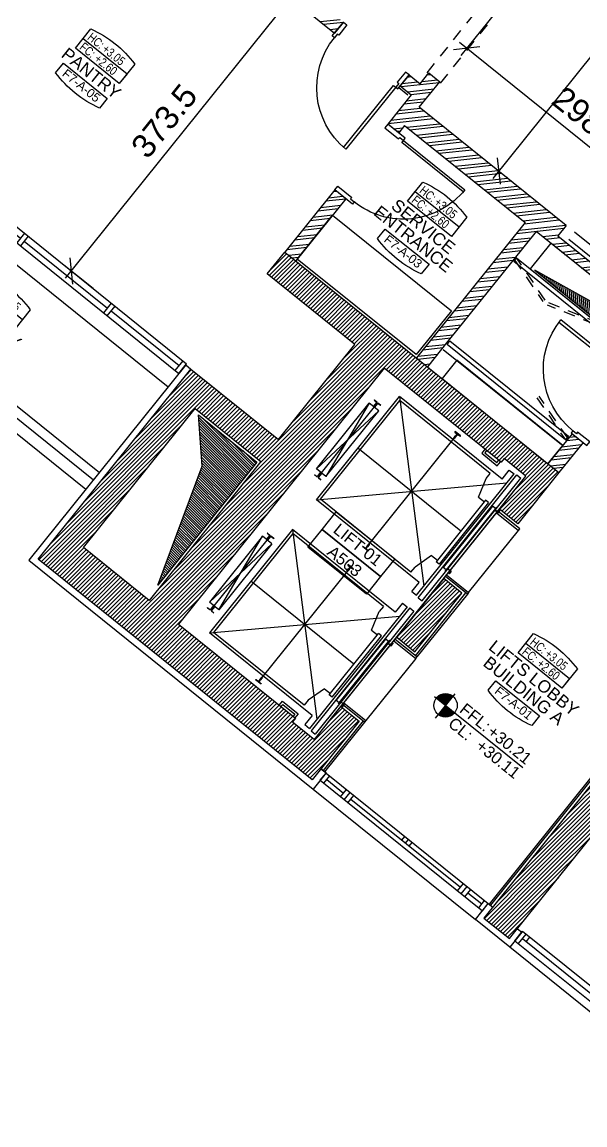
# Model space of a CAD drawing. Header units: metres. Extents: x 0 to 44.4, y -5.9 to 58.5.
# Drawn here: x 15.81 to 21.81, y 34.05 to 45.8 of the extents above; entities that cross this region are included whole.
import ezdxf
from ezdxf.enums import TextEntityAlignment as Align

# ---------------------------------------------------------------- set-up
doc = ezdxf.new("R2010")
doc.units = ezdxf.units.M
doc.header["$MEASUREMENT"] = 0
doc.header["$PDMODE"] = 3
doc.header["$PDSIZE"] = 0.3
doc.linetypes.add('HIDDEN2', pattern=[0.1875, 0.125, -0.0625])
doc.layers.get('0').update_dxf_attribs({"linetype": 'CONTINUOUS'})
doc.layers.get('DEFPOINTS').update_dxf_attribs({"linetype": 'CONTINUOUS'})
for name, color, linetype in [('04', 4, 'CONTINUOUS'), ('A-ALU', 9, 'CONTINUOUS'), ('A-ANNO-EVTRTAG', 7, 'CONTINUOUS'), ('A-ANNO-IDTAG', 7, 'CONTINUOUS'), ('A-ANNO-LEVL', 3, 'CONTINUOUS'), ('A-asc', 15, 'CONTINUOUS'), ('A-BALUST', 1, 'CONTINUOUS'), ('a-dim', 3, 'CONTINUOUS'), ('A-Door', 1, 'CONTINUOUS'), ('A-DOORS', 1, 'CONTINUOUS'), ('A-HATCH-CONC', 8, 'CONTINUOUS'), ('A-HATCH-WALL', 8, 'CONTINUOUS'), ('a-kitchen', 61, 'CONTINUOUS'), ('A-PORTE', 1, 'CONTINUOUS'), ('A-PROJ1H', 8, 'HIDDEN2'), ('A-PROJECTION', 8, 'CONTINUOUS'), ('A-REVETEMENT', 1, 'CONTINUOUS'), ('A-sect-marble', 1, 'CONTINUOUS'), ('a-shaft', 251, 'CONTINUOUS'), ('A-WALL', 4, 'CONTINUOUS'), ('S-7TH$0$A-SHAFT 1ST', 8, 'CONTINUOUS'), ('S-7TH$0$A-SHAFT 7-8', 8, 'CONTINUOUS'), ('S-7TH$0$A-STR 7-8TH', 2, 'CONTINUOUS')]:
    doc.layers.add(name, color=color, linetype=linetype)
doc.styles.add('A100-STEXT', font='ARIAL.TTF', dxfattribs={"height": 0.25})
doc.styles.add('BLOCK', font='ARIAL.TTF', dxfattribs={"width": 0.8, "height": 0.25})
doc.dimstyles.new('dim-law', dxfattribs={"dimtxt": 0.25, "dimasz": 0.2, "dimexe": 0.1, "dimexo": 0.3, "dimgap": 0.1, "dimtad": 1, "dimlfac": 100, "dimdsep": 46, "dimtxsty": 'A100-STEXT', "dimblk1": 'OBLIQUE', "dimblk2": 'OBLIQUE', "dimsah": 1, "dimcen": -0.05, "dimdle": 0.1, "dimclrd": 15, "dimclre": 15, "dimclrt": 256, "dimadec": 0, "dimazin": 0, "dimtfac": 0.28, "dimtix": 1, "dimtmove": 2, "dimatfit": 3, "dimldrblk": 'OBLIQUE', "dimfxl": 0, "dimtolj": 1, "dimarcsym": 0})
pattern_1 = [(6.1937, (20.52965, 44.18195), (-0.0101147, 0.09320276), []), (6.1937, (20.56409, 44.15425), (-0.0101147, 0.09320276), [])]

# ---------------------------------------------------------------- blocks, each defined once
blk = doc.blocks.new('LVTAG_P')
for p, q in [((0, 0.00314), (0, -0.00353)), ((-0.00301, 0), (0.02113, 0))]:
    blk.add_line(p, q)
at = {"const_width": 0.0025}
for points in [[(0, 0.00125, 0.414214), (-0.00125, 0, 1)], [(0, -0.00125, 0.414214), (0.00125, 0, 1)]]:
    blk.add_lwpolyline(points, format="xyb", dxfattribs=at)
blk.add_circle((0, 0), 0.0025)
at = {"style": 'BLOCK'}
for s, p in [('FFL:', (0.00297, 0.00076)), ('CL:', (0.00294, -0.00312))]:
    blk.add_text(s, height=0.0025, dxfattribs=at).set_placement(p)
for p in [(0.01054, 0.00076), (0.01054, -0.00313)]:
    blk.add_attdef('+00.00', p, '', height=0.0025, dxfattribs=at)
blk = doc.blocks.new('IDTAG_2')
at = {"color": 7}
blk.add_line((-0.4, -0.141), (0.4, -0.141), dxfattribs=at)
for points in [[(-0.4, 0.366), (-0.4, 0.716, -0.128676), (0.4, 0.716), (0.4, 0.366)], [(0.4, -0.141), (0.4, -0.316, -0.128676), (-0.4, -0.316), (-0.4, -0.141)]]:
    blk.add_lwpolyline(points, format="xyb", dxfattribs=at)
blk.add_lwpolyline([(-0.4, 0.541), (0.4, 0.541), (0.4, 0.366), (-0.4, 0.366)], close=True, dxfattribs=at)
at = {"color": 7, "style": 'BLOCK', "width": 0.8}
for s, p in [('HC:', (-0.358, 0.568)), ('FC:', (-0.36, 0.391))]:
    blk.add_text(s, height=0.125, dxfattribs=at).set_placement(p)
for p in [(-0.09, 0.568), (-0.09, 0.39)]:
    blk.add_attdef('+0.000', p, '', height=0.125, dxfattribs=at)
at = {"color": 7, "style": 'BLOCK'}
for tag, height, p in [('NAME', 0.175, (0, 0.228)), ('NAME', 0.175, (0, 0)), ('ROOM', 0.125, (0, -0.228))]:
    blk.add_attdef(tag, text='', height=height, dxfattribs=at).set_placement(p, align=Align.MIDDLE)
blk = doc.blocks.new('IDTAG')
at = {"color": 7}
blk.add_line((-0.008, -0.0055), (0.008, -0.0055), dxfattribs=at)
for points in [[(-0.008, 0), (-0.008, 0.007, -0.128676), (0.008, 0.007), (0.008, 0)], [(0.008, -0.0055), (0.008, -0.009, -0.128676), (-0.008, -0.009), (-0.008, -0.0055)]]:
    blk.add_lwpolyline(points, format="xyb", dxfattribs=at)
blk.add_lwpolyline([(-0.008, 0.0035), (0.008, 0.0035), (0.008, 0), (-0.008, 0)], close=True, dxfattribs=at)
at = {"color": 7, "style": 'BLOCK', "width": 0.8}
for s, p in [('HC:', (-0.00716, 0.00404)), ('FC:', (-0.00719, 0.0005))]:
    blk.add_text(s, height=0.0025, dxfattribs=at).set_placement(p)
for p in [(-0.00181, 0.00405), (-0.00181, 0.00049)]:
    blk.add_attdef('+0.000', p, '', height=0.0025, dxfattribs=at)
at = {"color": 7, "style": 'BLOCK'}
for tag, height, p in [('NAME', 0.0035, (0, -0.00275)), ('ROOM', 0.0025, (0, -0.00725))]:
    blk.add_attdef(tag, text='', height=height, dxfattribs=at).set_placement(p, align=Align.MIDDLE)
blk = doc.blocks.new('EVTRTAG')
at = {"color": 7}
for points in [[(-0.008, 0.00482), (0.008, 0.00482), (0.008, 0), (-0.008, 0)], [(-0.008, 0), (0.008, 0), (0.008, -0.00482), (-0.008, -0.00482)]]:
    blk.add_lwpolyline(points, close=True, dxfattribs=at)
at = {"color": 7, "style": 'BLOCK'}
blk.add_attdef('EVTR', text='', height=0.0025, dxfattribs=at).set_placement((0, 0.00225), align=Align.MIDDLE)
blk.add_attdef('DWG', text='', height=0.0025, rotation=360, dxfattribs=at).set_placement((0, -0.00225), align=Align.MIDDLE)
blk = doc.blocks.new('Rail3kg')
for p, q in [((3, 0), (-3, 0)), ((-43.5, -58), (-11, -58)), ((-43.5, -60), (-43.5, -58)), ((-43.5, -60), (-11, -60)), ((-8, -5), (-8, -55)), ((-6, -5), (-6, -55)), ((-3, -2), (3, -2)), ((6, -5), (6, -55)), ((8, -5), (8, -55)), ((11, -58), (43.5, -58)), ((11, -60), (43.5, -60)), ((43.5, -60), (43.5, -58))]:
    blk.add_line(p, q)
for centre, radius, start, end in [((-3, -5), 5, 90, 180), ((3, -5), 5, 0, 90), ((-11, -55), 5, 270, 360), ((-11, -55), 3, 270, 0), ((-3, -5), 3, 90, 180), ((3, -5), 3, 0, 90), ((11, -55), 5, 180, 270), ((11, -55), 3, 180, 270)]:
    blk.add_arc(centre, radius, start, end)
blk = doc.blocks.new('T75-3')
for p, q in [((1, 5), (0, 4)), ((0, -4), (0, 4)), ((1, 5), (30, 5)), ((30, 4), (30, 5)), ((32, 3), (51, 3)), ((57, 35), (55, 7)), ((59, 38), (62, 38)), ((62, -38), (62, 38)), ((0, -4), (1, -5)), ((1, -5), (30, -5)), ((30, -5), (30, -4)), ((32, -3), (51, -3)), ((55, -7), (57, -35)), ((59, -38), (62, -38))]:
    blk.add_line(p, q)
for centre, radius, start, end in [((32, 4), 1.5, 180, 270), ((51, 7), 4, 270, 356.6822), ((59, 35), 2.5, 90, 176.6822), ((32, -4), 1.5, 90, 180), ((51, -7), 4, 3.3178, 90), ((59, -35), 2.5, 183.3178, 270)]:
    blk.add_arc(centre, radius, start, end)
blk = doc.blocks.new('ascenseurs')
at = {"layer": 'A-asc'}
for p, q in [((1.6, 0.03), (1.6, 0.03)), ((1.815, 0), (1.87, 0)), ((1.815, -1.68), (1.815, 0)), ((1.87, -1.68), (1.87, 0)), ((1.05, -1.565), (1.05, -0.115)), ((1.72, -0.01), (1.785, -0.01)), ((1.72, -0.134), (1.72, -0.01)), ((1.785, -1.67), (1.785, -0.01)), ((1.72, -0.134), (0.315, -0.134)), ((0.315, -1.546), (1.785, -0.134)), ((0.315, -0.134), (1.785, -1.546)), ((0.315, -1.546), (0.315, -0.134)), ((1.585, -0.165), (0.345, -0.165)), ((0.345, -1.515), (0.345, -0.165)), ((1.585, -0.235), (1.585, -0.165)), ((1.645, -0.44), (1.585, -0.235)), ((0.24, -0.39), (0.11, -0.39)), ((0.11, -1.29), (0.11, -0.39)), ((0.24, -0.39), (0.11, -1.29)), ((0.11, -0.39), (0.24, -1.29)), ((0.175, -0.39), (0.175, -1.29)), ((0.24, -1.29), (0.24, -0.39)), ((1.645, -0.44), (1.725, -0.44)), ((1.765, -0.42), (1.725, -0.42)), ((1.725, -0.42), (1.725, -1.26)), ((1.765, -0.42), (1.765, -1.26)), ((1.862, -0.42), (1.822, -0.42)), ((1.822, -0.42), (1.822, -1.26)), ((1.862, -0.42), (1.862, -1.26)), ((1.725, -0.84), (0.315, -0.84)), ((0.24, -1.29), (0.11, -1.29)), ((1.645, -1.24), (1.585, -1.445)), ((1.645, -1.24), (1.725, -1.24)), ((1.765, -1.26), (1.725, -1.26)), ((1.862, -1.26), (1.822, -1.26)), ((1.585, -1.515), (0.345, -1.515)), ((1.585, -1.515), (1.585, -1.445)), ((1.72, -1.546), (0.315, -1.546)), ((1.72, -1.67), (1.72, -1.546)), ((1.72, -1.67), (1.785, -1.67)), ((1.815, -1.68), (1.87, -1.68)), ((1.72, -1.83), (1.72, -1.954)), ((1.72, -1.83), (1.785, -1.83)), ((1.785, -1.83), (1.785, -3.49)), ((1.815, -1.82), (1.87, -1.82)), ((1.815, -1.82), (1.815, -3.5)), ((1.87, -1.82), (1.87, -3.5)), ((1.72, -1.954), (0.315, -1.954)), ((0.315, -1.954), (1.785, -3.366)), ((0.315, -3.366), (1.785, -1.954)), ((0.315, -1.954), (0.315, -3.366)), ((1.585, -1.985), (0.345, -1.985)), ((0.345, -1.985), (0.345, -3.335)), ((1.05, -1.935), (1.05, -3.385)), ((1.585, -1.985), (1.585, -2.055)), ((1.645, -2.26), (1.585, -2.055)), ((0.24, -2.21), (0.11, -2.21)), ((0.11, -2.21), (0.11, -3.11)), ((0.24, -3.11), (0.11, -2.21)), ((0.11, -3.11), (0.24, -2.21)), ((0.175, -3.11), (0.175, -2.21)), ((0.24, -2.21), (0.24, -3.11)), ((1.645, -2.26), (1.725, -2.26)), ((1.765, -2.24), (1.725, -2.24)), ((1.725, -3.08), (1.725, -2.24)), ((1.765, -3.08), (1.765, -2.24)), ((1.862, -2.24), (1.822, -2.24)), ((1.822, -3.08), (1.822, -2.24)), ((1.862, -3.08), (1.862, -2.24)), ((1.725, -2.66), (0.315, -2.66)), ((0.24, -3.11), (0.11, -3.11)), ((1.645, -3.06), (1.585, -3.265)), ((1.645, -3.06), (1.725, -3.06)), ((1.765, -3.08), (1.725, -3.08)), ((1.862, -3.08), (1.822, -3.08)), ((1.585, -3.265), (1.585, -3.335)), ((1.72, -3.366), (0.315, -3.366)), ((1.585, -3.335), (0.345, -3.335)), ((1.72, -3.366), (1.72, -3.49)), ((1.72, -3.49), (1.785, -3.49)), ((1.815, -3.5), (1.87, -3.5))]:
    blk.add_line(p, q, dxfattribs=at)
for points in [[(1.378, 0), (1.378, -0.055), (1.592, -0.055), (1.592, 0)], [(1.402, 0), (1.402, -0.03), (1.567, -0.03), (1.567, 0)], [(1.378, -3.5), (1.378, -3.445), (1.592, -3.445), (1.592, -3.5)], [(1.402, -3.5), (1.402, -3.47), (1.567, -3.47), (1.567, -3.5)]]:
    blk.add_lwpolyline(points, dxfattribs=at)
for points in [[(1.862, -0.434, 0.414214), (1.868, -0.44), (1.907, -0.44, 0.414214), (1.913, -0.434), (1.913, -0.405), (1.91, -0.405), (1.91, -0.434, -0.414214), (1.907, -0.437), (1.868, -0.437, -0.414214), (1.865, -0.434), (1.865, -0.405), (1.862, -0.405)], [(1.865, -1.246), (1.865, -1.275), (1.862, -1.275), (1.862, -1.246, -0.414214), (1.868, -1.24), (1.907, -1.24, -0.414214), (1.913, -1.246), (1.913, -1.275), (1.91, -1.275), (1.91, -1.246, 0.414214), (1.907, -1.243), (1.868, -1.243, 0.414214)], [(1.865, -2.254), (1.865, -2.225), (1.862, -2.225), (1.862, -2.254, 0.414214), (1.868, -2.26), (1.907, -2.26, 0.414214), (1.913, -2.254), (1.913, -2.225), (1.91, -2.225), (1.91, -2.254, -0.414214), (1.907, -2.257), (1.868, -2.257, -0.414214)], [(1.862, -3.066, -0.414214), (1.868, -3.06), (1.907, -3.06, -0.414214), (1.913, -3.066), (1.913, -3.095), (1.91, -3.095), (1.91, -3.066, 0.414214), (1.907, -3.063), (1.868, -3.063, 0.414214), (1.865, -3.066), (1.865, -3.095), (1.862, -3.095)]]:
    blk.add_lwpolyline(points, format="xyb", close=True, dxfattribs=at)
at = {"layer": 'A-asc', "yscale": 0.0009999999999994, "zscale": 0.001}
for name, p, xscale, rotation in [('T75-3', (1.05, -0.115), 0.0009999999999994, 90), ('Rail3kg', (0.175, -0.39), -0.0009999999999977, 180), ('T75-3', (1.05, -1.565), -0.0009999999999994, 90), ('T75-3', (1.05, -1.935), 0.0009999999999994, 90), ('Rail3kg', (0.175, -2.21), -0.0009999999999977, 180), ('T75-3', (1.05, -3.385), -0.0009999999999994, 90)]:
    blk.add_blockref(name, p, dxfattribs=dict(at, xscale=xscale, rotation=rotation))
at = {"layer": 'A-asc', "xscale": 0.0009999999999977, "yscale": 0.0009999999999994, "zscale": 0.001}
for p in [(0.175, -1.29), (0.175, -3.11)]:
    blk.add_blockref('Rail3kg', p, dxfattribs=at)
blk = doc.blocks.new('A$C3405169C')
at = {"layer": 'A-ALU'}
for p, q in [((14.863, 44.164), (14.944, 44.266)), ((14.902, 44.133), (14.983, 44.234)), ((15.833, 43.551), (15.751, 43.45)), ((15.872, 43.52), (15.79, 43.419)), ((16.679, 42.704), (16.76, 42.806)), ((16.717, 42.673), (16.799, 42.774)), ((17.442, 42.09), (17.524, 42.191)), ((17.481, 42.059), (17.563, 42.16))]:
    blk.add_line(p, q, dxfattribs=at)
for points in [[(14.943, 44.184), (15.792, 43.501)], [(14.944, 44.266), (17.563, 42.16)], [(14.863, 44.164), (17.481, 42.059)], [(15.831, 43.469), (16.719, 42.755)], [(16.758, 42.724), (17.483, 42.141)]]:
    blk.add_lwpolyline(points, dxfattribs=at)
blk = doc.blocks.new('A$C087916A9')
at = {"layer": 'A-ALU'}
for p, q in [((21.064, 36.014), (21.145, 36.116)), ((21.103, 35.983), (21.184, 36.084)), ((21.145, 36.116), (23.499, 34.223)), ((21.064, 36.014), (23.417, 34.122)), ((21.183, 36.002), (21.223, 36.053))]:
    blk.add_line(p, q, dxfattribs=at)
blk.add_lwpolyline([(23.419, 34.204), (21.144, 36.034)], dxfattribs=at)
blk.add_blockref('A$C3405169C', (0, 0), dxfattribs=at)
blk = doc.blocks.new('A$C696A6D5F')
at = {"layer": 'A-ALU'}
for p, q in [((-0.063, -0.078), (0, 0)), ((0, 0), (1.73, -1.391)), ((-0.063, -0.078), (1.667, -1.469)), ((-0.024, -0.109), (0.039, -0.031)), ((0.008, -0.07), (0.187, -0.214)), ((0.156, -0.253), (0.218, -0.175)), ((0.195, -0.285), (0.257, -0.207)), ((0.233, -0.316), (0.296, -0.238)), ((0.265, -0.277), (1.434, -1.217)), ((0.81, -0.716), (0.842, -0.677)), ((0.849, -0.747), (0.881, -0.708)), ((0.888, -0.778), (0.92, -0.739)), ((1.402, -1.256), (1.465, -1.178)), ((1.441, -1.287), (1.504, -1.21)), ((1.48, -1.319), (1.543, -1.241)), ((1.66, -1.399), (1.512, -1.28)), ((1.628, -1.438), (1.691, -1.36)), ((1.667, -1.469), (1.73, -1.391))]:
    blk.add_line(p, q, dxfattribs=at)
blk = doc.blocks.new('A$C0B043AF7')
at = {"layer": 'A-ALU'}
blk.add_blockref('A$C696A6D5F', (19.049, 37.801), dxfattribs=at)
blk = doc.blocks.new('P90E21.5D')
at = {"layer": 'A-PORTE'}
for p, q in [((0, 0), (-0.031, -0.039)), ((0.168, -0.135), (0, 0)), ((-0.031, -0.039), (0.097, -0.142)), ((0.097, -0.142), (0.11, -0.127)), ((0.11, -0.127), (0.149, -0.158)), ((0.13, -0.181), (0.155, -0.15)), ((0.785, -0.708), (0.13, -0.181)), ((0.149, -0.158), (0.168, -0.135)), ((0.149, -0.158), (0.803, -0.685)), ((-0.564, -0.701), (-0.533, -0.662)), ((-0.396, -0.836), (-0.564, -0.701)), ((-0.533, -0.662), (-0.404, -0.766)), ((-0.404, -0.766), (-0.417, -0.781)), ((-0.417, -0.781), (-0.378, -0.813)), ((-0.378, -0.813), (-0.396, -0.836))]:
    blk.add_line(p, q, dxfattribs=at)
blk.add_arc((0.149, -0.158), 0.84, 231.1937, 321.1937, dxfattribs=at)
blk = doc.blocks.new('P90E24D')
at = {"layer": 'A-PORTE'}
for p, q in [((1.331, 0.315), (0.805, -0.339)), ((0.828, -0.358), (1.355, 0.296)), ((0.15, 0.187), (0, 0)), ((0.142, 0.129), (0.174, 0.168)), ((0.158, 0.117), (0.142, 0.129)), ((0.174, 0.168), (0.15, 0.187)), ((0, 0), (0.039, -0.031)), ((0.039, -0.031), (0.158, 0.117)), ((0.805, -0.339), (0.836, -0.364)), ((0.662, -0.533), (0.781, -0.385)), ((0.852, -0.377), (0.701, -0.564)), ((0.781, -0.385), (0.797, -0.397)), ((0.797, -0.397), (0.828, -0.358)), ((0.828, -0.358), (0.852, -0.377)), ((0.701, -0.564), (0.662, -0.533))]:
    blk.add_line(p, q, dxfattribs=at)
blk.add_arc((0.828, -0.358), 0.84, 51.1937, 141.1937, dxfattribs=at)
blk = doc.blocks.new('P90E19D')
at = {"layer": 'A-PORTE'}
for p, q in [((0, 0), (0.05, 0)), ((0, -0.19), (0, 0)), ((0.05, 0), (0.05, -0.14)), ((0.9, 0), (0.85, 0)), ((0.85, 0), (0.85, -0.14)), ((0.9, -0.19), (0.9, 0)), ((0.03, -0.19), (0, -0.19)), ((0.06, -0.19), (0.02, -0.19)), ((0.03, -0.14), (0.03, -0.19)), ((0.05, -0.14), (0.03, -0.14)), ((0.03, -0.19), (0.03, -1.04)), ((0.06, -1.039), (0.06, -0.19)), ((0.85, -0.14), (0.87, -0.14)), ((0.87, -0.14), (0.87, -0.19)), ((0.87, -0.19), (0.9, -0.19))]:
    blk.add_line(p, q, dxfattribs=at)
blk.add_arc((0.02, -0.19), 0.85, 270.6741, 360, dxfattribs=at)
blk = doc.blocks.new('_OBLIQUE')
at = {"color": 0, "linetype": 'ByBlock'}
blk.add_line((-0.5, -0.5), (0.5, 0.5), dxfattribs=at)
blk = doc.blocks.new('*D1037')
at = {"layer": 'a-dim', "color": 15, "lineweight": -2}
for p, q in [((20.858, 45.907), (20.486, 45.444)), ((22.953, 43.589), (20.471, 45.585)), ((23.184, 44.036), (22.812, 43.573))]:
    blk.add_line(p, q, dxfattribs=at)
at = {"layer": 'DEFPOINTS', "color": 0}
for p in [(21.046, 46.141), (20.549, 45.522), (23.372, 44.27)]:
    blk.add_point(p, dxfattribs=at)
at = {"layer": 'a-dim', "color": 15, "lineweight": -2, "xscale": 0.2, "yscale": 0.2, "zscale": 0.2}
for p, rotation in [((20.549, 45.522), 141.1937093703046), ((22.875, 43.651), 321.1937093703047)]:
    blk.add_blockref('_OBLIQUE', p, dxfattribs=dict(at, rotation=rotation))
at = {"layer": 'a-dim', "insert": (21.854, 44.764), "char_height": 0.25, "attachment_point": 5, "rotation": 321.1937, "style": 'A100-STEXT'}
blk.add_mtext('\\A1;298.5', dxfattribs=at)
blk = doc.blocks.new('*D1038')
at = {"layer": 'a-dim', "color": 15, "lineweight": -2}
for p, q in [((23.646, 47.643), (20.826, 44.136)), ((23.673, 47.493), (23.662, 47.502)), ((20.979, 44.142), (20.967, 44.151))]:
    blk.add_line(p, q, dxfattribs=at)
at = {"layer": 'DEFPOINTS', "color": 0}
for p in [(23.44, 47.681), (20.745, 44.33), (20.889, 44.214)]:
    blk.add_point(p, dxfattribs=at)
at = {"layer": 'a-dim', "color": 15, "lineweight": -2, "xscale": 0.2, "yscale": 0.2, "zscale": 0.2}
for p, rotation in [((23.584, 47.565), 51.19368577518379), ((20.889, 44.214), 231.1936857751838)]:
    blk.add_blockref('_OBLIQUE', p, dxfattribs=dict(at, rotation=rotation))
at = {"layer": 'a-dim', "insert": (22.059, 46.032), "char_height": 0.25, "attachment_point": 5, "rotation": 51.1937, "style": 'A100-STEXT'}
blk.add_mtext('\\A1;430', dxfattribs=at)
blk = doc.blocks.new('*D1060')
at = {"layer": 'a-dim', "color": 15, "lineweight": -2}
for p, q in [((18.735, 46.139), (16.269, 43.072)), ((18.906, 45.873), (18.594, 46.123)), ((16.565, 42.962), (16.254, 43.213))]:
    blk.add_line(p, q, dxfattribs=at)
at = {"layer": 'DEFPOINTS', "color": 0}
for p in [(19.14, 45.685), (16.332, 43.15), (16.799, 42.774)]:
    blk.add_point(p, dxfattribs=at)
at = {"layer": 'a-dim', "color": 15, "lineweight": -2, "xscale": 0.2, "yscale": 0.2, "zscale": 0.2}
for p, rotation in [((18.672, 46.061), 51.19370937274171), ((16.332, 43.15), 231.1937093727417)]:
    blk.add_blockref('_OBLIQUE', p, dxfattribs=dict(at, rotation=rotation))
at = {"layer": 'a-dim', "insert": (17.324, 44.748), "char_height": 0.25, "attachment_point": 5, "rotation": 51.1937, "style": 'A100-STEXT'}
blk.add_mtext('\\A1;373.5', dxfattribs=at)

msp = doc.modelspace()

# ---------------------------------------------------------------- hatches: boundary and pattern name
at = {"layer": 'A-HATCH-CONC', "ltscale": 4}
h = msp.add_hatch(dxfattribs=at)
h.set_pattern_fill('ANSI31', color=256, scale=0.25, style=0)
h.paths.add_polyline_path([(19.6693, 42.11482), (20.91609, 41.11206), (20.94742, 41.15103), (21.18119, 40.96301), (20.89918, 40.61233), (21.09399, 40.45565), (21.53275, 41.00124), (18.61049, 43.35132), (18.42251, 43.11758), (19.3576, 42.36551), (18.54291, 41.35247), (17.60779, 42.10449), (15.9784, 40.07839), (18.90065, 37.72831), (19.40201, 38.35172), (19.20719, 38.5084), (18.92518, 38.15773), (18.6914, 38.34573), (18.72273, 38.3847), (17.4759, 39.3874)])
h.paths.add_polyline_path([(18.35491, 41.11869), (17.16419, 39.63807), (16.46285, 40.2021), (17.65358, 41.68273)], flags=16)
h = msp.add_hatch(dxfattribs=at)
h.set_pattern_fill('ANSI31', color=256, scale=0.25, style=0)
h.paths.add_polyline_path([(20.49863, 39.71535), (20.30384, 39.87202), (19.80254, 39.2487), (19.99736, 39.09203)], flags=17)
h = msp.add_hatch(dxfattribs=at)
h.set_pattern_fill('ANSI31', color=256, scale=0.25, style=0)
h.paths.add_polyline_path([(23.63678, 39.30918), (23.36403, 39.52852), (21.12954, 36.74999), (21.57868, 36.74999)])
h = msp.add_hatch(dxfattribs=at)
h.set_pattern_fill('ANSI31', color=256, scale=0.25, style=0)
h.paths.add_polyline_path([(21.57868, 36.74999), (21.12954, 36.74999), (20.73194, 36.25559), (21.00468, 36.03625)])
at = {"layer": 'A-HATCH-WALL'}
h = msp.add_hatch(dxfattribs=at)
h.set_pattern_fill('ANSI32', color=256, scale=0.25, style=0)
h.set_pattern_definition(pattern_1)
h.paths.add_polyline_path([(19.23364, 45.80167), (16.62443, 47.9), (15.41728, 47.9), (15.37837, 47.9), (15.37837, 47.75), (15.43621, 47.75), (16.5716, 47.75), (16.95769, 47.43951), (19.13964, 45.68478)])
h.paths.add_polyline_path([(16.91601, 49.46207), (13.75997, 52.00016), (13.67223, 51.89107), (12.55787, 52.78723), (12.64561, 52.89633), (12.5521, 52.97153), (12.65237, 53.09621), (12.41859, 53.28422), (12.27044, 53.1), (11.9089, 53.1), (11.9089, 51.205), (12.0589, 51.205), (12.0589, 52.03389), (13.3989, 52.03389), (15.78753, 50.11294), (15.78753, 49.6), (14.20753, 49.6), (14.20753, 50.275), (14.08753, 50.275), (14.08753, 49.6), (12.0589, 49.6), (12.0589, 50.405), (11.9089, 50.405), (11.9089, 49.55), (9.97837, 49.55), (9.97837, 51.75), (10.57837, 51.75), (10.57837, 51.9), (9.82837, 51.9), (9.82837, 49.55), (9.67837, 49.55), (9.67837, 49.4), (14.22837, 49.4), (14.22837, 49.1), (14.37837, 49.1), (14.37837, 49.4), (16.67405, 49.4), (16.79068, 49.30624)])
h.paths.add_polyline_path([(16.48753, 49.55), (15.93753, 49.55), (15.93753, 49.99231)], flags=16)
h.paths.add_polyline_path([(13.21237, 52.18389), (12.0589, 52.18389), (12.0589, 52.9), (12.30208, 52.9), (12.44147, 53.07333), (12.48044, 53.04199), (12.34883, 52.87835)], flags=16)
h = msp.add_hatch(dxfattribs=at)
h.set_pattern_fill('ANSI32', color=256, scale=0.25, style=0)
h.set_pattern_definition(pattern_1)
h.paths.add_polyline_path([(22.67959, 42.4273), (22.5627, 42.52131), (22.35589, 42.26415), (22.35589, 42.26415), (22.27514, 42.16374), (22.39203, 42.06973)])
h.paths.add_polyline_path([(22.69213, 42.44289), (22.57523, 42.53689), (22.5627, 42.52131), (22.67959, 42.4273)])
h.paths.add_polyline_path([(22.39203, 42.06973), (22.27514, 42.16374), (22.23713, 42.11646), (22.35402, 42.02246)])
h.paths.add_polyline_path([(22.78613, 42.55978), (22.43546, 42.84179), (23.50083, 44.16655), (23.38394, 44.26055), (22.38124, 43.01372), (22.22456, 42.8189), (22.22456, 42.8189), (22.57523, 42.53689), (22.69213, 42.44289)])
h.paths.add_polyline_path([(22.38124, 43.01372), (22.28772, 43.08892), (22.19999, 42.97982), (21.80291, 43.29915), (21.73397, 43.21343), (22.22456, 42.8189)])
h.paths.add_polyline_path([(21.60976, 43.63414), (20.04343, 44.89379), (20.26277, 45.16653), (20.14588, 45.26053), (20.05188, 45.14364), (19.93499, 45.23765), (19.84098, 45.12076), (19.95787, 45.02675), (19.7072, 44.71505), (19.82409, 44.62104), (19.88676, 44.69897), (21.17255, 43.66493), (20.53049, 42.86655), (20.61968, 42.7381), (21.28944, 43.57093), (21.73397, 43.21343), (21.80291, 43.29915), (21.52202, 43.52504)])
h.paths.add_polyline_path([(20.61968, 42.7381), (20.53049, 42.86655), (20.01318, 42.22328), (20.13007, 42.12928), (20.34941, 42.40202), (20.42774, 42.49943)])
h.paths.add_polyline_path([(19.26007, 43.9197), (19.14318, 44.0137), (18.61049, 43.35132), (18.72738, 43.25732)])
h.paths.add_polyline_path([(21.79, 41.32112), (21.67311, 41.41512), (21.41586, 41.09524), (21.53275, 41.00124)])
h.paths.add_polyline_path([(25.19289, 46.27057), (25.076, 46.36458), (24.01063, 45.03982), (24.12752, 44.94581)])
h.paths.add_polyline_path([(24.84904, 47.99718), (24.73215, 48.09118), (24.11799, 47.3275), (24.07903, 47.35883), (24.69318, 48.12252), (24.61526, 48.18518), (24.0011, 47.4215), (23.53354, 47.79751), (23.43954, 47.68062), (24.14088, 47.1166)])
h.paths.add_polyline_path([(25.49262, 49.27616), (25.18091, 49.52684), (25.36892, 49.76062), (25.25203, 49.85462), (24.97002, 49.50395), (25.39862, 49.15927)])
h.paths.add_polyline_path([(24.51172, 50.44998), (24.39483, 50.54398), (22.37063, 48.02694), (22.48752, 47.93294), (22.73819, 48.24464), (22.8322, 48.36153)])
at = {"layer": 'a-shaft'}
h = msp.add_hatch(dxfattribs=at)
h.set_pattern_fill('_USER,_O', color=256, scale=0.02, angle=135, pattern_type=0)
h.set_pattern_definition([(96.193709368, (-278542.13997, 193593.535597), (-0.0198832563094, -0.0021578041), [])])
h.paths.add_polyline_path([(21.27569, 43.15751), (22.35665, 42.28902), (22.54712, 42.53384), (22.35183, 42.55908)])
h = msp.add_hatch(dxfattribs=at)
h.set_pattern_fill('_USER', color=256, scale=0.02, angle=135, style=0, pattern_type=0)
h.set_pattern_definition([(135, (0, 0), (-0.014142136, -0.014142136), [])])
h.paths.add_polyline_path([(18.31273, 41.11411), (17.6886, 41.61607), (17.72902, 41.07), (17.25692, 39.80125)])

# ---------------------------------------------------------------- linework, layer by layer
at = {"layer": '04', "color": 11}
for p, q in [((22.13544, 43.08306), (21.63671, 43.48414)), ((22.19811, 43.16099), (21.69938, 43.56207))]:
    msp.add_line(p, q, dxfattribs=at)
at = {"layer": 'A-ALU'}
msp.add_lwpolyline([(14.74689, 44.02026), (17.36523, 41.91458)], dxfattribs=at)
at = {"layer": 'A-BALUST'}
for points in [[(13.95099, 43.03059), (16.56934, 40.92491)], [(14.01366, 43.10851), (16.63201, 41.00284)]]:
    msp.add_lwpolyline(points, dxfattribs=at)
at = {"layer": 'A-Door', "linetype": 'HIDDEN2'}
for points in [[(21.38608, 42.83989), (21.08179, 43.28879), (21.05696, 43.27194), (21.36078, 42.82375)], [(21.41967, 42.81288), (21.9234, 42.61196), (21.91227, 42.58411), (21.40933, 42.7847)]]:
    msp.add_lwpolyline(points, dxfattribs=at)
at = {"layer": 'A-DOORS'}
msp.add_lwpolyline([(20.3705, 42.40431), (21.63291, 41.38908), (21.60158, 41.35011), (20.33916, 42.36535)], close=True, dxfattribs=at)
at = {"layer": 'A-DOORS', "linetype": 'HIDDEN2'}
msp.add_lwpolyline([(21.29729, 41.79901), (21.60158, 41.35011), (21.6264, 41.36696), (21.32259, 41.81515)], dxfattribs=at)
at = {"layer": 'A-HATCH-WALL', "ltscale": 4}
for p, q in [((19.82409, 44.62104), (19.7072, 44.71505)), ((19.26007, 43.9197), (19.14318, 44.0137))]:
    msp.add_line(p, q, dxfattribs=at)
at = {"layer": 'a-kitchen'}
msp.add_lwpolyline([(19.92272, 45.02294), (19.82532, 45.10128)], dxfattribs=at)
msp.add_lwpolyline([(18.74305, 43.2768), (19.11906, 43.74436), (20.38537, 42.72599), (20.00936, 42.25843)], close=True, dxfattribs=at)
at = {"layer": 'A-PORTE'}
msp.add_lwpolyline([(21.08178, 43.28879), (22.3442, 42.27355), (22.31287, 42.23459), (21.05045, 43.24982)], close=True, dxfattribs=at)
at = {"layer": 'A-PROJ1H'}
for p, q in [((20.12792, 45.26214), (20.67314, 45.94011)), ((20.26819, 45.14934), (20.81341, 45.8273))]:
    msp.add_line(p, q, dxfattribs=at)
at = {"layer": 'A-PROJECTION', "ltscale": 4}
for p, q in [((21.08179, 43.28878), (22.35589, 42.26415)), ((21.08179, 43.28878), (22.35589, 42.26415)), ((20.29843, 42.3147), (21.56084, 41.29946)), ((20.29843, 42.3147), (21.56084, 41.29946))]:
    msp.add_line(p, q, dxfattribs=at)
at = {"layer": 'A-PROJECTION'}
for p, q in [((20.30382, 39.87202), (20.89922, 40.61229)), ((20.30382, 39.87202), (20.89922, 40.61229)), ((20.56894, 39.72299), (21.1016, 40.38536)), ((19.20719, 38.5084), (19.80254, 39.2487)), ((19.20719, 38.5084), (19.80254, 39.2487)), ((20.00497, 39.02173), (19.4723, 38.35938)), ((18.91134, 37.62989), (20.64131, 36.23864)), ((23.36096, 34.0515), (21.00757, 35.9441))]:
    msp.add_line(p, q, dxfattribs=at)
msp.add_lwpolyline([(13.86952, 42.92928), (16.48787, 40.8236)], dxfattribs=at)
at = {"layer": 'A-REVETEMENT'}
for p, q in [((17.55324, 42.14836), (15.87998, 40.06771)), ((17.55324, 42.14836), (17.60779, 42.10449)), ((15.87998, 40.06771), (18.91135, 37.62988)), ((19.04922, 37.80132), (18.99466, 37.8452)), ((18.99466, 37.8452), (19.04921, 37.80133)), ((19.04921, 37.80133), (18.91134, 37.62989)), ((19.04922, 37.80132), (18.91135, 37.62988))]:
    msp.add_line(p, q, dxfattribs=at)
msp.add_lwpolyline([(21.08928, 36.14145), (21.13604, 36.10385), (21.00757, 35.9441), (20.64131, 36.23864), (20.77918, 36.41008), (20.82594, 36.37248)], dxfattribs=at)
at = {"layer": 'A-sect-marble'}
for p, q in [((20.00193, 39.04984), (20.54082, 39.71993)), ((20.55641, 39.7074), (20.01753, 39.03732))]:
    msp.add_line(p, q, dxfattribs=at)
for points in [[(20.88037, 40.58895), (20.86784, 40.57336), (21.1016, 40.38536), (21.11413, 40.40094)], [(20.32264, 39.8954), (20.33517, 39.91098), (20.56894, 39.72299), (20.55641, 39.7074)], [(19.78374, 39.22533), (19.77121, 39.20974), (20.00497, 39.02173), (20.0175, 39.03732)], [(19.22599, 38.53178), (19.23852, 38.54736), (19.4723, 38.35938), (19.45976, 38.34379)]]:
    msp.add_lwpolyline(points, close=True, dxfattribs=at)
for points in [[(23.41907, 39.67674), (20.78698, 36.40381)], [(23.43466, 39.66421), (20.80256, 36.39128)], [(19.44419, 38.35631), (19.01804, 37.8264)], [(19.45979, 38.34379), (19.03362, 37.81386)]]:
    msp.add_lwpolyline(points, dxfattribs=at)
at = {"layer": 'a-shaft'}
msp.add_lwpolyline([(21.27569, 43.15751), (22.35665, 42.28902), (22.54712, 42.53384), (22.35183, 42.55908), (21.27569, 43.15751)], dxfattribs=at)
msp.add_lwpolyline([(17.6886, 41.61607), (18.31273, 41.11411), (17.25692, 39.80125), (17.72902, 41.07)], close=True, dxfattribs=at)
at = {"layer": 'A-WALL'}
for p, q in [((16.95769, 47.43951), (19.13964, 45.68478)), ((19.23364, 45.80167), (19.13964, 45.68478)), ((20.05188, 45.14364), (20.14588, 45.26053)), ((20.14588, 45.26053), (20.26277, 45.16653)), ((19.93499, 45.23765), (19.84098, 45.12076)), ((19.84098, 45.12076), (19.95787, 45.02675)), ((19.93499, 45.23765), (20.05188, 45.14364)), ((20.04343, 44.89379), (20.26277, 45.16653)), ((19.95787, 45.02675), (19.7072, 44.71505)), ((19.88676, 44.69897), (19.82409, 44.62104)), ((19.88676, 44.69897), (21.17255, 43.66493)), ((19.14318, 44.0137), (18.61049, 43.35132)), ((19.26007, 43.9197), (18.72738, 43.25732)), ((21.28944, 43.57093), (20.42774, 42.49943)), ((22.57523, 42.53689), (21.28944, 43.57093)), ((20.42774, 42.49943), (20.34941, 42.40202)), ((20.34941, 42.40202), (20.13007, 42.12928))]:
    msp.add_line(p, q, dxfattribs=at)
at = {"layer": 'A-WALL', "ltscale": 4}
for p, q in [((21.60976, 43.63414), (20.04343, 44.89379)), ((21.17255, 43.66493), (20.01318, 42.22328)), ((21.67311, 41.41512), (21.41586, 41.09524)), ((21.67311, 41.41512), (21.79, 41.32112)), ((21.79, 41.32112), (21.53275, 41.00124))]:
    msp.add_line(p, q, dxfattribs=at)
at = {"layer": 'A-WALL'}
msp.add_lwpolyline([(21.60976, 43.63414), (21.52202, 43.52504), (22.19999, 42.97982), (22.28772, 43.08892), (22.38124, 43.01372), (23.38394, 44.26055), (23.50083, 44.16655), (22.43546, 42.84179)], dxfattribs=at)
at = {"layer": 'S-7TH$0$A-SHAFT 1ST'}
msp.add_lwpolyline([(21.44529, 43.44559), (21.22608, 43.17274), (22.35589, 42.26415), (22.57523, 42.53689)], close=True, dxfattribs=at)
at = {"layer": 'S-7TH$0$A-SHAFT 7-8'}
for points in [[(20.44259, 42.19876), (20.28592, 42.00394), (21.41586, 41.09524), (21.57253, 41.29006)], [(17.4759, 39.3874), (18.72273, 38.3847), (18.6914, 38.34573), (18.92518, 38.15773), (21.18119, 40.96301), (20.94742, 41.15103), (20.91609, 41.11206), (19.6693, 42.11482)]]:
    msp.add_lwpolyline(points, close=True, dxfattribs=at)
msp.add_lwpolyline([(16.46285, 40.2021), (17.65358, 41.68273), (18.35491, 41.11869), (17.16419, 39.63807), (16.46285, 40.2021)], dxfattribs=at)
at = {"layer": 'S-7TH$0$A-STR 7-8TH'}
for points in [[(21.09404, 40.45562), (20.89918, 40.61233), (21.18119, 40.96301), (20.94742, 41.15103), (20.91609, 41.11206), (19.6693, 42.11482), (17.4759, 39.3874), (18.72273, 38.3847), (18.6914, 38.34573), (18.92518, 38.15773), (19.20719, 38.5084), (19.40201, 38.35172), (18.90065, 37.72831), (15.9784, 40.07839), (17.60779, 42.10449), (18.54291, 41.35247), (19.3576, 42.36551), (18.42251, 43.11758), (18.61049, 43.35132), (21.53275, 41.00124), (21.09399, 40.45565)], [(20.49865, 39.71534), (20.30384, 39.87202), (19.80254, 39.2487), (19.99736, 39.09203), (20.49863, 39.71535)]]:
    msp.add_lwpolyline(points, dxfattribs=at)
for points in [[(18.35491, 41.11869), (17.16419, 39.63807), (16.46285, 40.2021), (17.65358, 41.68273)], [(23.63678, 39.30918), (23.36403, 39.52852), (20.73194, 36.25559), (21.00468, 36.03625)]]:
    msp.add_lwpolyline(points, close=True, dxfattribs=at)

# ---------------------------------------------------------------- block references
at = {"layer": 'A-ALU', "ltscale": 4}
for name in ['A$C087916A9', 'A$C0B043AF7']:
    msp.add_blockref(name, (0, 0), dxfattribs=at)
at = {"layer": 'A-ANNO-EVTRTAG', "xscale": 50, "yscale": 50, "zscale": 50, "rotation": 321.1999999999999}
msp.add_blockref('EVTRTAG', (19.31867, 40.14514), dxfattribs=at).add_auto_attribs({'EVTR': 'LIFT 01', 'DWG': 'A503'})
at = {"layer": 'A-ANNO-IDTAG'}
ref = msp.add_blockref('IDTAG', (16.61105, 45.33646), dxfattribs=dict(at, xscale=37.5, yscale=37.5, zscale=37.5, rotation=321.1999999999999))
ref.add_attrib('+0.000', '+3.05', (16.65328, 45.49716), dxfattribs={"layer": '0', "color": 7, "height": 0.09375, "rotation": 321.2, "style": 'BLOCK', "width": 0.8})
ref.add_attrib('+0.000', '+2.60', (16.56974, 45.39326), dxfattribs={"layer": '0', "color": 7, "height": 0.09375, "rotation": 321.2, "style": 'BLOCK', "width": 0.8})
ref.add_attrib('ROOM', 'F7-A-05', dxfattribs={"layer": '0', "color": 7, "height": 0.09375, "rotation": 321.2, "style": 'BLOCK'}).set_placement((16.44069, 45.12458), align=Align.MIDDLE)
ref.add_attrib('NAME', 'PANTRY', dxfattribs={"layer": '0', "color": 7, "height": 0.13125, "rotation": 321.2, "style": 'BLOCK'}).set_placement((16.54643, 45.25609), align=Align.MIDDLE)
ref = msp.add_blockref('IDTAG_2', (19.97978, 43.49091), dxfattribs=dict(at, xscale=0.7499999999999988, yscale=0.7499999999999988, zscale=0.75, rotation=321.1999999999999))
ref.add_attrib('NAME', 'ENTRANCE', dxfattribs={"layer": '0', "color": 7, "height": 0.13125, "rotation": 321.2, "style": 'BLOCK'}).set_placement((19.97978, 43.49091), align=Align.MIDDLE)
ref.add_attrib('NAME', 'SERVICE', dxfattribs={"layer": '0', "color": 7, "height": 0.13125, "rotation": 321.2, "style": 'BLOCK'}).set_placement((20.08714, 43.62443), align=Align.MIDDLE)
ref.add_attrib('ROOM', 'F7-A-03', dxfattribs={"layer": '0', "color": 7, "height": 0.09375, "rotation": 321.2, "style": 'BLOCK'}).set_placement((19.87251, 43.35749), align=Align.MIDDLE)
ref.add_attrib('+0.000', '+2.60', (20.11045, 43.7616), dxfattribs={"layer": '0', "color": 7, "height": 0.09375, "rotation": 321.2, "style": 'BLOCK', "width": 0.8})
ref.add_attrib('+0.000', '+3.05', (20.19399, 43.8655), dxfattribs={"layer": '0', "color": 7, "height": 0.09375, "rotation": 321.2, "style": 'BLOCK', "width": 0.8})
ref = msp.add_blockref('IDTAG', (15.49774, 42.7191), dxfattribs=dict(at, xscale=37.5, yscale=37.5, zscale=37.5, rotation=321.1999999999999))
ref.add_attrib('+0.000', '+3.05', (15.53997, 42.8798), dxfattribs={"layer": '0', "color": 7, "height": 0.09375, "rotation": 321.2, "style": 'BLOCK', "width": 0.8})
ref.add_attrib('+0.000', '+0.00', (15.45643, 42.7759), dxfattribs={"layer": '0', "color": 7, "height": 0.09375, "rotation": 321.2, "style": 'BLOCK', "width": 0.8})
ref.add_attrib('ROOM', 'F7-A-30', dxfattribs={"layer": '0', "color": 7, "height": 0.09375, "rotation": 321.2, "style": 'BLOCK'}).set_placement((15.32738, 42.50722), align=Align.MIDDLE)
ref.add_attrib('NAME', 'BALCONY', dxfattribs={"layer": '0', "color": 7, "height": 0.13125, "rotation": 321.2, "style": 'BLOCK'}).set_placement((15.43312, 42.63873), align=Align.MIDDLE)
ref = msp.add_blockref('IDTAG_2', (21.15854, 38.67914), dxfattribs=dict(at, xscale=0.7499999999999988, yscale=0.7499999999999988, zscale=0.75, rotation=321.1999999999999))
ref.add_attrib('NAME', 'BUILDING A', dxfattribs={"layer": '0', "color": 7, "height": 0.13125, "rotation": 321.2, "style": 'BLOCK'}).set_placement((21.15854, 38.67914), align=Align.MIDDLE)
ref.add_attrib('NAME', 'LIFTS LOBBY', dxfattribs={"layer": '0', "color": 7, "height": 0.13125, "rotation": 321.2, "style": 'BLOCK'}).set_placement((21.2659, 38.81267), align=Align.MIDDLE)
ref.add_attrib('ROOM', 'F7-A-01', dxfattribs={"layer": '0', "color": 7, "height": 0.09375, "rotation": 321.2, "style": 'BLOCK'}).set_placement((21.05127, 38.54572), align=Align.MIDDLE)
ref.add_attrib('+0.000', '+2.60', (21.28921, 38.94984), dxfattribs={"layer": '0', "color": 7, "height": 0.09375, "rotation": 321.2, "style": 'BLOCK', "width": 0.8})
ref.add_attrib('+0.000', '+3.05', (21.37274, 39.05374), dxfattribs={"layer": '0', "color": 7, "height": 0.09375, "rotation": 321.2, "style": 'BLOCK', "width": 0.8})
at = {"layer": 'A-ANNO-LEVL'}
ref = msp.add_blockref('LVTAG_P', (20.32331, 38.52165), dxfattribs=dict(at, xscale=49.99999999999999, yscale=50, zscale=50, rotation=321.1999999999999))
ref.add_attrib('+00.00', '+30.21', (20.7579, 38.22091), dxfattribs={"layer": '0', "height": 0.125, "rotation": 321.2, "style": 'BLOCK'})
ref.add_attrib('+00.00', '+30.11', (20.6361, 38.06942), dxfattribs={"layer": '0', "height": 0.125, "rotation": 321.2, "style": 'BLOCK'})
at = {"layer": 'A-asc', "rotation": 321.1937093708728}
msp.add_blockref('ascenseurs', (19.6693, 42.11482), dxfattribs=at)
at = {"layer": 'A-DOORS', "xscale": -1}
for name, p, rotation in [('P90E19D', (19.93499, 45.23765), 321.193709363681), ('P90E24D', (19.14318, 44.0137), 192.387418738181), ('P90E21.5D', (22.39298, 41.99113), 282.3874187695624)]:
    msp.add_blockref(name, p, dxfattribs=dict(at, rotation=rotation))

# ---------------------------------------------------------------- dimensions: what is measured, and where the dimension line sits
at = {"layer": 'a-dim'}
for p1, p2, distance, picture, middle in [((23.43954, 47.68062), (20.74477, 44.32977), 0.18503, '*D1038', (22.05888, 46.03195)), ((19.13964, 45.68478), (16.79896, 42.77421), -0.59979, '*D1060', (17.32444, 44.74809)), ((23.37225, 44.26995), (21.04613, 46.14062), 0.79393, '*D1037', (21.8543, 44.76399))]:
    dim = msp.add_aligned_dim(p1=p1, p2=p2, distance=distance, dimstyle='dim-law', dxfattribs=at)
    dim.commit()
    dim.dimension.update_dxf_attribs({"geometry": picture, "text_midpoint": middle})

doc.saveas('drawing.dxf')
